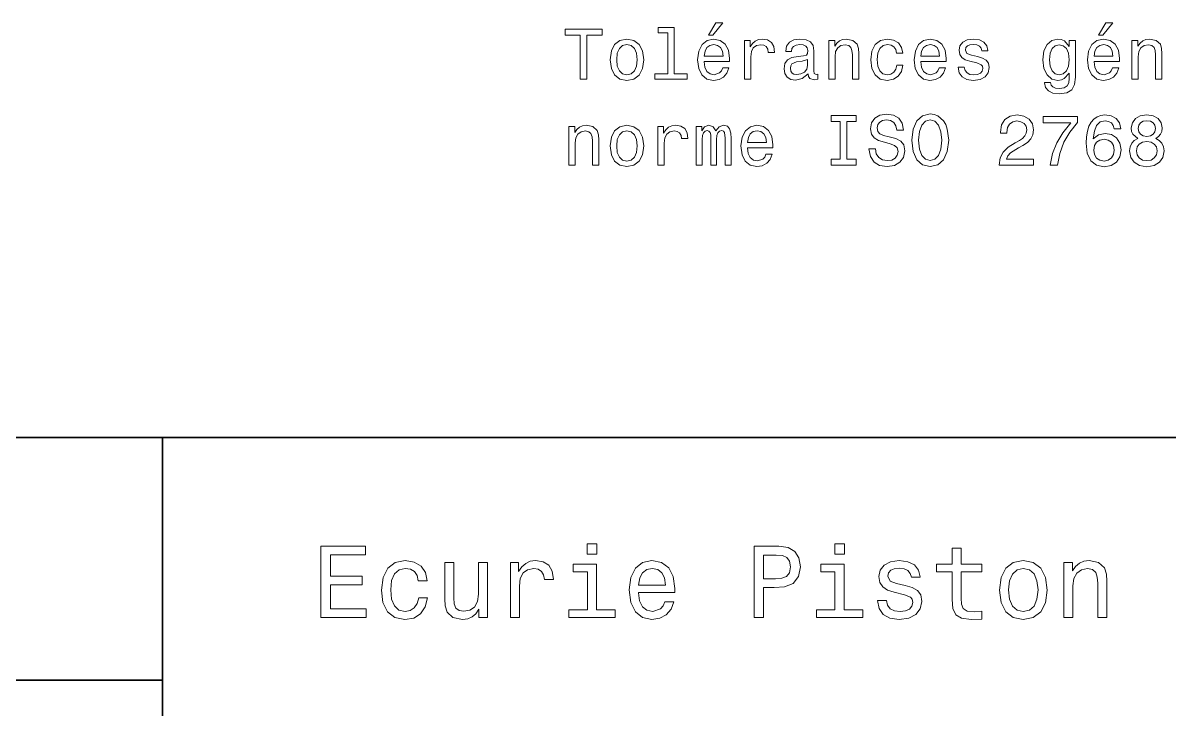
# Model space of a CAD drawing. Extents: x 0 to 297, y 0 to 210.
# Drawn here: x 152.2 to 232.5, y 51 to 99.1 of the extents above; entities that cross this region are included whole.
import ezdxf

# ---------------------------------------------------------------- set-up
doc = ezdxf.new("R2010")
doc.units = 0

msp = doc.modelspace()

# ---------------------------------------------------------------- linework, layer by layer
at = {"color": 7, "lineweight": 35}
for p, q in [((97, 70), (287, 70)), ((162, 10), (162, 70)), ((97, 53), (162, 53))]:
    msp.add_line(p, q, dxfattribs=at)
at = {"color": 7, "lineweight": 13}
for points in [[(200.278091, 98.219742), (200.575653, 98.219742), (201.276657, 99.077087), (200.782425, 99.077087)], [(227.602295, 98.219742), (227.899857, 98.219742), (228.600861, 99.077087), (228.106628, 99.077087)], [(191.286026, 95.143372), (191.75, 95.143372), (191.75, 98.219742), (192.809082, 98.219742), (192.809082, 98.643372), (190.221909, 98.643372), (190.221909, 98.219742), (191.286026, 98.219742)], [(197.42868, 98.391212), (197.42868, 95.516571), (196.515854, 95.516571), (196.515854, 95.143372), (198.780258, 95.143372), (198.780258, 95.516571), (197.872482, 95.516571), (197.872482, 98.764412), (196.732712, 98.764412), (196.732712, 98.391212)], [(193.378967, 96.494957), (193.459656, 95.879684), (193.69165, 95.425789), (194.059799, 95.143372), (194.554031, 95.047554), (195.043228, 95.143372), (195.411377, 95.420746), (195.643372, 95.874641), (195.729111, 96.494957), (195.643372, 97.110229), (195.411377, 97.56916), (195.043228, 97.846542), (194.554031, 97.947403), (194.059799, 97.846542), (193.69165, 97.564117), (193.459656, 97.110229)], [(193.832855, 96.5), (193.878235, 96.953888), (194.019455, 97.2817), (194.246399, 97.483429), (194.554031, 97.554031), (194.856628, 97.483429), (195.083572, 97.286743), (195.224777, 96.953888), (195.275223, 96.5), (195.224777, 96.041069), (195.083572, 95.708214), (194.856628, 95.506485), (194.554031, 95.440926), (194.246399, 95.506485), (194.019455, 95.708214), (193.878235, 96.041069)], [(199.970459, 96.368874), (201.745682, 96.368874), (201.750717, 96.575645), (201.670029, 97.155617), (201.44812, 97.58934), (201.095108, 97.851585), (200.626083, 97.947403), (200.167145, 97.846542), (199.814117, 97.564117), (199.587173, 97.105186), (199.506485, 96.5), (199.582138, 95.879684), (199.809082, 95.425789), (200.157059, 95.143372), (200.610947, 95.047554), (201.004318, 95.113113), (201.327087, 95.284584), (201.564117, 95.556915), (201.700287, 95.920029), (201.261536, 95.920029), (201.170746, 95.7183), (201.039627, 95.567001), (200.666428, 95.445969), (200.378967, 95.501442), (200.162109, 95.677956), (200.020889, 95.965416), (199.970459, 96.353745)], [(199.970459, 96.742073), (200.02594, 97.090057), (200.162109, 97.34726), (200.368881, 97.503601), (200.641205, 97.559074), (200.908508, 97.503601), (201.11528, 97.34726), (201.241348, 97.090057), (201.286743, 96.742073)], [(202.784576, 95.143372), (203.228394, 95.143372), (203.228394, 96.691643), (203.273773, 97.064842), (203.409943, 97.33213), (203.631851, 97.493515), (203.929398, 97.548988), (204.151291, 97.513687), (204.317719, 97.412827), (204.418594, 97.241356), (204.453888, 97.009369), (204.90274, 97.009369), (204.842224, 97.41787), (204.675797, 97.710373), (204.398422, 97.886887), (204.020172, 97.947403), (203.76297, 97.907059), (203.541061, 97.806198), (203.344376, 97.634727), (203.188034, 97.40274), (203.188034, 97.851585), (202.784576, 97.851585)], [(207.26297, 95.496399), (207.26297, 95.48127), (207.288177, 95.309799), (207.363831, 95.188759), (207.681549, 95.092941), (207.92868, 95.133286), (207.92868, 95.476227), (207.822769, 95.461098), (207.681549, 95.526657), (207.656342, 95.728386), (207.656342, 97.130402), (207.595825, 97.488472), (207.419312, 97.740631), (207.111664, 97.89193), (206.677948, 97.947403), (206.254318, 97.886887), (205.94165, 97.715416), (205.744965, 97.448128), (205.679398, 97.0951), (205.679398, 97.064842), (206.077805, 97.064842), (206.113113, 97.276657), (206.22406, 97.427956), (206.405624, 97.51873), (206.662827, 97.554031), (206.909943, 97.528816), (207.086456, 97.453171), (207.192368, 97.322044), (207.227661, 97.140488), (207.207489, 96.928673), (207.126801, 96.822769), (206.925079, 96.772331), (206.546829, 96.731987), (206.113113, 96.641212), (205.805481, 96.479828), (205.623917, 96.227669), (205.568451, 95.854469), (205.618881, 95.521614), (205.775223, 95.274498), (206.027374, 95.118156), (206.375366, 95.062683), (206.844376, 95.168587)], [(208.690201, 95.143372), (209.134003, 95.143372), (209.134003, 96.706772), (209.179398, 97.064842), (209.325653, 97.327087), (209.552597, 97.488472), (209.855194, 97.548988), (210.09726, 97.498558), (210.248566, 97.362389), (210.324203, 97.135445), (210.349426, 96.832855), (210.349426, 95.143372), (210.793228, 95.143372), (210.793228, 96.92363), (210.773056, 97.2817), (210.682281, 97.579254), (210.384735, 97.851585), (209.920746, 97.947403), (209.663544, 97.912102), (209.446686, 97.816284), (209.260086, 97.6549), (209.113831, 97.438042), (209.113831, 97.851585), (208.690201, 97.851585)], [(213.451004, 96.953888), (213.889771, 96.953888), (213.798996, 97.357346), (213.582138, 97.675072), (213.244232, 97.871758), (212.805481, 97.947403), (212.32132, 97.846542), (211.953171, 97.564117), (211.721191, 97.105186), (211.640488, 96.489914), (211.716141, 95.879684), (211.943085, 95.425789), (212.301147, 95.143372), (212.790344, 95.047554), (213.22406, 95.123199), (213.561966, 95.335014), (213.793945, 95.66787), (213.894806, 96.111671), (213.471191, 96.111671), (213.395538, 95.829254), (213.254318, 95.617432), (213.052597, 95.486313), (212.805481, 95.445969), (212.497833, 95.511528), (212.27594, 95.713257), (212.139771, 96.041069), (212.094376, 96.505043), (212.139771, 96.958931), (212.280975, 97.286743), (212.507935, 97.488472), (212.805481, 97.559074), (213.067719, 97.513687), (213.264404, 97.397697), (213.395538, 97.206055)], [(215.150574, 96.368874), (216.925797, 96.368874), (216.930832, 96.575645), (216.850143, 97.155617), (216.628235, 97.58934), (216.275223, 97.851585), (215.806198, 97.947403), (215.34726, 97.846542), (214.994232, 97.564117), (214.767288, 97.105186), (214.6866, 96.5), (214.762253, 95.879684), (214.989197, 95.425789), (215.337173, 95.143372), (215.791061, 95.047554), (216.184433, 95.113113), (216.507202, 95.284584), (216.744232, 95.556915), (216.880402, 95.920029), (216.44165, 95.920029), (216.350861, 95.7183), (216.219742, 95.567001), (215.846542, 95.445969), (215.559082, 95.501442), (215.342224, 95.677956), (215.201004, 95.965416), (215.150574, 96.353745)], [(215.150574, 96.742073), (215.206055, 97.090057), (215.342224, 97.34726), (215.548996, 97.503601), (215.82132, 97.559074), (216.088623, 97.503601), (216.295395, 97.34726), (216.421478, 97.090057), (216.466858, 96.742073)], [(219.124634, 96.721901), (218.695969, 96.822769), (218.378235, 96.938759), (218.272339, 97.175789), (218.302597, 97.342216), (218.408508, 97.463257), (218.579971, 97.538902), (218.827087, 97.56916), (219.064117, 97.538902), (219.250717, 97.448128), (219.371765, 97.311958), (219.422195, 97.130402), (219.855911, 97.130402), (219.855911, 97.140488), (219.780258, 97.4683), (219.573486, 97.725502), (219.250717, 97.886887), (218.827087, 97.947403), (218.398407, 97.886887), (218.085739, 97.720459), (217.889053, 97.473343), (217.828522, 97.16066), (217.873917, 96.85807), (218.015137, 96.646255), (218.247116, 96.494957), (218.585022, 96.389046), (219.079254, 96.268013), (219.381836, 96.14193), (219.46254, 96.041069), (219.492798, 95.889771), (219.447403, 95.703171), (219.32637, 95.561958), (219.129684, 95.471184), (218.867432, 95.440926), (218.590057, 95.471184), (218.388336, 95.577087), (218.252167, 95.748558), (218.196686, 95.985588), (217.768005, 95.985588), (217.838623, 95.58213), (218.045395, 95.289627), (218.373199, 95.113113), (218.827087, 95.047554), (219.301147, 95.113113), (219.649139, 95.289627), (219.860947, 95.572044), (219.9366, 95.940201), (219.881119, 96.257927), (219.724777, 96.474785), (219.467575, 96.615997)], [(225.978394, 95.264412), (225.978394, 97.851585), (225.554749, 97.851585), (225.554749, 97.412827), (225.206772, 97.811241), (224.994949, 97.912102), (224.757919, 97.947403), (224.329254, 97.846542), (223.996399, 97.564117), (223.779541, 97.110229), (223.703888, 96.5), (223.779541, 95.884727), (223.996399, 95.430832), (224.329254, 95.143372), (224.757919, 95.047554), (225, 95.082855), (225.201721, 95.17363), (225.554749, 95.556915), (225.554749, 95.17363), (225.514404, 94.87104), (225.403458, 94.654175), (225.191635, 94.528099), (224.873917, 94.482712), (224.596542, 94.51297), (224.399857, 94.588615), (224.283859, 94.719742), (224.248566, 94.896255), (223.819885, 94.896255), (223.819885, 94.876083), (223.885437, 94.553314), (224.087173, 94.311241), (224.409943, 94.1549), (224.848694, 94.099426), (225.373199, 94.175072), (225.721176, 94.386887), (225.917862, 94.755043)], [(224.162827, 96.5), (224.208206, 96.948845), (224.344376, 97.2817), (224.556198, 97.478386), (224.838623, 97.548988), (225.136169, 97.478386), (225.358063, 97.2817), (225.494232, 96.948845), (225.544662, 96.5), (225.494232, 96.041069), (225.358063, 95.713257), (225.136169, 95.511528), (224.838623, 95.445969), (224.556198, 95.511528), (224.344376, 95.713257), (224.208206, 96.046112)], [(227.294662, 96.368874), (229.069885, 96.368874), (229.074921, 96.575645), (228.994232, 97.155617), (228.772339, 97.58934), (228.419312, 97.851585), (227.950287, 97.947403), (227.491348, 97.846542), (227.138321, 97.564117), (226.911377, 97.105186), (226.830688, 96.5), (226.906342, 95.879684), (227.133286, 95.425789), (227.481262, 95.143372), (227.93515, 95.047554), (228.328522, 95.113113), (228.651291, 95.284584), (228.888321, 95.556915), (229.02449, 95.920029), (228.585724, 95.920029), (228.494949, 95.7183), (228.363831, 95.567001), (227.990631, 95.445969), (227.703171, 95.501442), (227.486313, 95.677956), (227.345093, 95.965416), (227.294662, 96.353745)], [(227.294662, 96.742073), (227.350143, 97.090057), (227.486313, 97.34726), (227.693085, 97.503601), (227.965424, 97.559074), (228.232712, 97.503601), (228.439484, 97.34726), (228.565552, 97.090057), (228.610947, 96.742073)], [(229.942352, 95.143372), (230.386169, 95.143372), (230.386169, 96.706772), (230.431549, 97.064842), (230.577805, 97.327087), (230.804749, 97.488472), (231.107346, 97.548988), (231.349426, 97.498558), (231.500717, 97.362389), (231.57637, 97.135445), (231.601578, 96.832855), (231.601578, 95.143372), (232.04538, 95.143372), (232.04538, 96.92363), (232.025208, 97.2817), (231.934433, 97.579254), (231.636887, 97.851585), (231.172913, 97.947403), (230.91571, 97.912102), (230.698853, 97.816284), (230.512238, 97.6549), (230.365997, 97.438042), (230.365997, 97.851585), (229.942352, 97.851585)], [(207.21254, 96.091499), (207.152023, 95.829254), (206.990631, 95.627518), (206.748566, 95.496399), (206.451004, 95.451012), (206.259369, 95.476227), (206.123199, 95.556915), (206.03746, 95.698128), (206.012253, 95.894814), (206.032425, 96.071327), (206.113113, 96.197403), (206.435883, 96.338615), (206.844376, 96.399132), (207.21254, 96.520172)], [(209.502167, 89.520172), (208.856628, 89.520172), (208.856628, 89.096542), (210.611664, 89.096542), (210.611664, 89.520172), (209.966141, 89.520172), (209.966141, 92.172913), (210.611664, 92.172913), (210.611664, 92.596542), (208.856628, 92.596542), (208.856628, 92.172913), (209.502167, 92.172913)], [(211.973343, 90.251442), (211.514404, 90.251442), (211.61528, 89.716858), (211.867432, 89.323486), (212.255768, 89.086456), (212.780258, 89.000725), (213.299713, 89.081413), (213.688049, 89.303314), (213.935165, 89.651299), (214.02594, 90.110229), (213.950287, 90.523773), (213.73848, 90.791069), (213.395538, 90.967583), (212.9366, 91.098701), (212.543228, 91.194527), (212.286026, 91.305473), (212.139771, 91.466858), (212.094376, 91.719025), (212.139771, 91.945969), (212.270889, 92.117439), (212.472626, 92.233429), (212.75, 92.273773), (213.032425, 92.223343), (213.254318, 92.087173), (213.400574, 91.860229), (213.471191, 91.552597), (213.930115, 91.552597), (213.930115, 91.562683), (213.849426, 92.036743), (213.612396, 92.389771), (213.239197, 92.611671), (212.734879, 92.687317), (212.280975, 92.611671), (211.927948, 92.399857), (211.701004, 92.072044), (211.620316, 91.648415), (211.685883, 91.270172), (211.877518, 91.01297), (212.180115, 90.841499), (212.593658, 90.710373), (213.002167, 90.594383), (213.309799, 90.483429), (213.496399, 90.322044), (213.561966, 90.059799), (213.501434, 89.792511), (213.345108, 89.590782), (213.108063, 89.464699), (212.80043, 89.424355), (212.457489, 89.479828), (212.195251, 89.641212), (212.028824, 89.903458)], [(214.510086, 90.846542), (214.600861, 90.059799), (214.863113, 89.479828), (215.271606, 89.121758), (215.806198, 89.000725), (216.335739, 89.121758), (216.749283, 89.479828), (217.006485, 90.059799), (217.10231, 90.846542), (217.006485, 91.628242), (216.895538, 91.945969), (216.749283, 92.208214), (216.335739, 92.566284), (216.083572, 92.657059), (215.806198, 92.692368), (215.266571, 92.566284), (214.858063, 92.213257), (214.600861, 91.633286)], [(220.64769, 89.096542), (223.053314, 89.096542), (223.053314, 89.530258), (221.152008, 89.530258), (221.257919, 89.767288), (221.439484, 89.963974), (221.999283, 90.322044), (222.296829, 90.473343), (222.629684, 90.690201), (222.866714, 90.942368), (223.002884, 91.239914), (223.053314, 91.577812), (222.967575, 92.001442), (222.730545, 92.334297), (222.367432, 92.546112), (221.898407, 92.621758), (221.414261, 92.536026), (221.046112, 92.298988), (220.809082, 91.920753), (220.728394, 91.421471), (220.728394, 91.350868), (221.187317, 91.350868), (221.187317, 91.391212), (221.232712, 91.734154), (221.368881, 91.986313), (221.585739, 92.147697), (221.873199, 92.203171), (222.16571, 92.15274), (222.382568, 92.026657), (222.523773, 91.829971), (222.574203, 91.582855), (222.53891, 91.350868), (222.443085, 91.154182), (222.281708, 90.982712), (222.059799, 90.831413), (221.762253, 90.670029), (221.268005, 90.357346), (220.920029, 90.024498), (220.713257, 89.62104), (220.64769, 89.111671)], [(224.213257, 89.096542), (224.722626, 89.096542), (224.889038, 89.928673), (225.181549, 90.70533), (225.595093, 91.426514), (226.13472, 92.102303), (226.13472, 92.520897), (223.734146, 92.520897), (223.734146, 92.061958), (225.650574, 92.061958), (225.095825, 91.381126), (224.677231, 90.670029), (224.38472, 89.913544)], [(229.16066, 91.653458), (229.064835, 92.061958), (228.842941, 92.364555), (228.5, 92.556198), (228.056198, 92.621758), (227.758636, 92.586456), (227.501434, 92.490631), (227.27449, 92.334297), (227.082855, 92.112396), (226.931549, 91.835014), (226.820602, 91.497116), (226.75, 91.098701), (226.729828, 90.649857), (226.810516, 89.933716), (227.057632, 89.414268), (227.456055, 89.101585), (228.000717, 88.995674), (228.489914, 89.086456), (228.863113, 89.323486), (229.105179, 89.696686), (229.190918, 90.170753), (229.105179, 90.649857), (228.873199, 91.018013), (228.515121, 91.25), (228.07132, 91.330688), (227.592224, 91.229828), (227.234146, 90.942368), (227.309799, 91.497116), (227.471176, 91.895531), (227.718292, 92.132568), (228.061234, 92.213257), (228.3134, 92.172913), (228.505035, 92.067001), (228.631119, 91.890488), (228.696686, 91.653458)], [(230.360947, 90.982712), (230.103745, 90.841499), (229.927231, 90.644814), (229.816284, 90.397697), (229.780975, 90.100143), (229.861664, 89.651299), (230.093658, 89.303314), (230.471893, 89.081413), (230.986313, 88.995674), (231.495667, 89.081413), (231.873917, 89.303314), (232.105896, 89.651299), (232.191635, 90.100143), (232.151291, 90.397697), (232.04538, 90.644814), (231.863831, 90.841499), (231.611664, 90.982712), (231.8134, 91.103745), (231.954605, 91.270172), (232.040344, 91.471901), (232.070602, 91.719025), (231.989914, 92.077087), (231.778091, 92.364555), (231.43515, 92.551155), (230.986313, 92.621758), (230.53241, 92.551155), (230.189484, 92.364555), (229.972626, 92.077087), (229.896973, 91.719025), (229.92218, 91.471901), (230.007919, 91.270172)], [(190.47406, 89.096542), (190.917862, 89.096542), (190.917862, 90.659943), (190.963257, 91.018013), (191.109512, 91.280258), (191.336456, 91.441643), (191.639053, 91.502159), (191.881119, 91.451729), (192.032425, 91.315559), (192.108063, 91.088615), (192.133286, 90.786026), (192.133286, 89.096542), (192.577087, 89.096542), (192.577087, 90.876801), (192.556915, 91.234871), (192.466141, 91.532425), (192.168594, 91.804756), (191.704605, 91.900574), (191.447403, 91.865273), (191.230545, 91.769455), (191.043945, 91.60807), (190.89769, 91.391212), (190.89769, 91.804756), (190.47406, 91.804756)], [(193.378967, 90.448128), (193.459656, 89.832855), (193.69165, 89.37896), (194.059799, 89.096542), (194.554031, 89.000725), (195.043228, 89.096542), (195.411377, 89.373917), (195.643372, 89.827812), (195.729111, 90.448128), (195.643372, 91.0634), (195.411377, 91.522331), (195.043228, 91.799713), (194.554031, 91.900574), (194.059799, 91.799713), (193.69165, 91.517288), (193.459656, 91.0634)], [(196.71254, 89.096542), (197.156342, 89.096542), (197.156342, 90.644814), (197.201736, 91.018013), (197.337891, 91.285301), (197.559799, 91.446686), (197.857346, 91.502159), (198.079254, 91.466858), (198.245682, 91.365997), (198.346542, 91.194527), (198.381851, 90.96254), (198.830688, 90.96254), (198.770172, 91.37104), (198.603745, 91.663544), (198.32637, 91.840057), (197.94812, 91.900574), (197.690918, 91.860229), (197.469025, 91.759369), (197.272339, 91.587898), (197.115997, 91.355911), (197.115997, 91.804756), (196.71254, 91.804756)], [(199.405624, 89.096542), (199.814117, 89.096542), (199.814117, 90.907059), (199.83934, 91.179398), (199.914978, 91.376083), (200.030975, 91.492073), (200.182281, 91.537468), (200.303314, 91.497116), (200.384003, 91.396255), (200.424347, 91.224785), (200.439484, 90.997841), (200.439484, 89.096542), (200.822769, 89.096542), (200.822769, 90.907059), (200.847977, 91.174355), (200.92363, 91.37104), (201.044662, 91.492073), (201.195969, 91.537468), (201.317001, 91.497116), (201.39769, 91.396255), (201.44812, 90.997841), (201.44812, 89.096542), (201.856628, 89.096542), (201.856628, 90.967583), (201.831406, 91.355911), (201.750717, 91.653458), (201.58934, 91.835014), (201.327087, 91.900574), (201.019455, 91.799713), (200.782425, 91.507202), (200.595825, 91.79467), (200.283142, 91.900574), (199.995682, 91.799713), (199.798996, 91.517288), (199.798996, 91.804756), (199.405624, 91.804756)], [(203.006485, 90.322044), (204.781708, 90.322044), (204.786743, 90.528816), (204.706055, 91.108788), (204.484146, 91.542511), (204.131119, 91.804756), (203.662109, 91.900574), (203.203171, 91.799713), (202.850143, 91.517288), (202.623199, 91.058357), (202.542511, 90.453171), (202.618164, 89.832855), (202.845108, 89.37896), (203.193085, 89.096542), (203.646973, 89.000725), (204.040344, 89.066284), (204.363113, 89.237755), (204.600143, 89.510086), (204.736313, 89.873199), (204.297546, 89.873199), (204.206772, 89.671471), (204.075653, 89.520172), (203.702454, 89.399139), (203.414978, 89.454613), (203.19812, 89.631126), (203.056915, 89.918587), (203.006485, 90.306915)], [(214.994232, 90.846542), (215.049713, 91.456772), (215.216141, 91.905617), (215.473343, 92.177956), (215.806198, 92.273773), (216.134003, 92.177956), (216.391205, 91.900574), (216.557632, 91.451729), (216.618164, 90.846542), (216.557632, 90.236313), (216.391205, 89.787468), (216.134003, 89.515129), (215.806198, 89.424355), (215.473343, 89.515129), (215.216141, 89.787468), (215.049713, 90.23127)], [(230.376068, 91.678673), (230.416428, 91.900574), (230.53746, 92.072044), (230.729095, 92.177956), (230.986313, 92.2183), (231.238464, 92.177956), (231.430115, 92.072044), (231.551147, 91.900574), (231.596542, 91.678673), (231.551147, 91.451729), (231.430115, 91.275215), (231.238464, 91.159225), (230.986313, 91.123917), (230.729095, 91.164268), (230.53746, 91.275215), (230.416428, 91.451729)], [(193.832855, 90.453171), (193.878235, 90.907059), (194.019455, 91.234871), (194.246399, 91.4366), (194.554031, 91.507202), (194.856628, 91.4366), (195.083572, 91.239914), (195.224777, 90.907059), (195.275223, 90.453171), (195.224777, 89.99424), (195.083572, 89.661385), (194.856628, 89.459656), (194.554031, 89.394096), (194.246399, 89.459656), (194.019455, 89.661385), (193.878235, 89.99424)], [(203.006485, 90.695244), (203.061966, 91.043228), (203.19812, 91.30043), (203.404907, 91.456772), (203.677231, 91.512245), (203.944519, 91.456772), (204.151291, 91.30043), (204.277374, 91.043228), (204.322769, 90.695244)], [(228.701721, 90.16571), (228.646255, 89.847984), (228.505035, 89.605911), (228.278091, 89.444527), (227.995667, 89.394096), (227.69812, 89.444527), (227.471176, 89.600868), (227.324921, 89.842941), (227.279541, 90.16066), (227.329971, 90.473343), (227.471176, 90.710373), (227.703171, 90.861671), (228.015839, 90.917145), (228.288177, 90.861671), (228.505035, 90.715416), (228.646255, 90.478386)], [(230.265121, 90.110229), (230.310516, 90.377525), (230.456772, 90.579254), (230.683716, 90.710373), (230.986313, 90.755768), (231.283859, 90.710373), (231.510803, 90.579254), (231.657059, 90.377525), (231.707489, 90.110229), (231.657059, 89.822769), (231.510803, 89.605911), (231.283859, 89.464699), (230.986313, 89.419312), (230.683716, 89.464699), (230.456772, 89.605911), (230.310516, 89.822769)], [(173.109512, 57.381123), (176.279541, 57.381123), (176.279541, 57.986309), (173.772339, 57.986309), (173.772339, 59.679394), (176.005768, 59.679394), (176.005768, 60.277374), (173.772339, 60.277374), (173.772339, 61.775936), (176.221893, 61.775936), (176.221893, 62.381123), (173.109512, 62.381123)], [(192.439484, 62.554031), (191.769455, 62.554031), (191.769455, 61.833572), (192.439484, 61.833572)], [(203.462524, 57.381123), (204.125351, 57.381123), (204.125351, 59.492073), (204.860229, 59.492073), (205.602295, 59.528095), (206.193085, 59.780258), (206.574921, 60.270172), (206.704605, 60.940201), (206.603745, 61.559795), (206.315552, 62.013687), (205.840057, 62.287464), (205.191635, 62.381123), (203.462524, 62.381123)], [(209.788177, 62.554031), (209.118149, 62.554031), (209.118149, 61.833572), (209.788177, 61.833572)], [(217.353027, 60.579971), (217.353027, 58.64193), (217.396255, 58.015129), (217.597992, 57.582851), (218.001434, 57.330688), (218.685883, 57.244236), (219.43515, 57.280258), (219.43515, 57.827808), (218.887604, 57.78458), (218.390488, 57.842216), (218.123917, 58.022331), (218.008652, 58.324928), (217.98703, 58.75), (217.98703, 60.579971), (219.43515, 60.579971), (219.43515, 61.120316), (217.98703, 61.120316), (217.98703, 62.251438), (217.353027, 62.251438), (217.353027, 61.120316), (216.257935, 61.120316), (216.257935, 60.579971)], [(179.932281, 59.967579), (180.559082, 59.967579), (180.429398, 60.543945), (180.119598, 60.997837), (179.636887, 61.278816), (179.010086, 61.386887), (178.318436, 61.242794), (177.792511, 60.839336), (177.46109, 60.183716), (177.345825, 59.304752), (177.453888, 58.432995), (177.778091, 57.78458), (178.289627, 57.381123), (178.988464, 57.244236), (179.608063, 57.352303), (180.090775, 57.6549), (180.42218, 58.130402), (180.566284, 58.764408), (179.96109, 58.764408), (179.853027, 58.36095), (179.651291, 58.058357), (179.363113, 57.871037), (179.010086, 57.8134), (178.570602, 57.907059), (178.253601, 58.195244), (178.059082, 58.663544), (177.994232, 59.326366), (178.059082, 59.974781), (178.260803, 60.443081), (178.585007, 60.731266), (179.010086, 60.83213), (179.38472, 60.767288), (179.66571, 60.601585), (179.853027, 60.327808)], [(184.788177, 61.25), (184.154175, 61.25), (184.154175, 59.016571), (184.082123, 58.497837), (183.873199, 58.123196), (183.548996, 57.892651), (183.123917, 57.820602), (182.785294, 57.878242), (182.569168, 58.051151), (182.446686, 58.346542), (182.417862, 58.764408), (182.417862, 61.25), (181.783859, 61.25), (181.783859, 58.706772), (181.805481, 58.195244), (181.942368, 57.770172), (182.360229, 57.381123), (183.030258, 57.244236), (183.390488, 57.294666), (183.700287, 57.424351), (183.966858, 57.647694), (184.182999, 57.971901), (184.182999, 57.381123), (184.788177, 57.381123)], [(186.380402, 57.381123), (187.014404, 57.381123), (187.014404, 59.592937), (187.079254, 60.12608), (187.273773, 60.507923), (187.590775, 60.738472), (188.015854, 60.817722), (188.332855, 60.767288), (188.570602, 60.623199), (188.714691, 60.378242), (188.765121, 60.046829), (189.406342, 60.046829), (189.319885, 60.630402), (189.082123, 61.048271), (188.685883, 61.30043), (188.145538, 61.386887), (187.778091, 61.32925), (187.46109, 61.185158), (187.180115, 60.940201), (186.956772, 60.608788), (186.956772, 61.25), (186.380402, 61.25)], [(192.417862, 57.914265), (192.417862, 61.120316), (190.789627, 61.120316), (190.789627, 60.579971), (191.783859, 60.579971), (191.783859, 57.914265), (190.48703, 57.914265), (190.48703, 57.381123), (193.729111, 57.381123), (193.729111, 57.914265)], [(195.37175, 59.131844), (197.907776, 59.131844), (197.914978, 59.427231), (197.799713, 60.255764), (197.482712, 60.875359), (196.978378, 61.25), (196.30835, 61.386887), (195.65274, 61.242794), (195.148407, 60.839336), (194.824203, 60.183716), (194.708923, 59.319164), (194.817001, 58.432995), (195.141205, 57.78458), (195.638321, 57.381123), (196.286743, 57.244236), (196.848694, 57.337894), (197.309799, 57.582851), (197.648407, 57.971901), (197.842941, 58.490631), (197.216141, 58.490631), (197.086456, 58.20245), (196.899139, 57.986309), (196.365997, 57.8134), (195.955322, 57.892651), (195.645538, 58.14481), (195.443802, 58.555473), (195.37175, 59.110229)], [(205.01152, 61.76873), (205.443802, 61.725502), (205.760803, 61.588615), (205.94812, 61.336452), (206.01297, 60.940201), (205.940918, 60.522331), (205.746399, 60.270172), (205.414978, 60.140488), (204.96109, 60.104465), (204.125351, 60.104465), (204.125351, 61.76873)], [(209.766571, 57.914265), (209.766571, 61.120316), (208.138321, 61.120316), (208.138321, 60.579971), (209.132568, 60.579971), (209.132568, 57.914265), (207.835724, 57.914265), (207.835724, 57.381123), (211.077805, 57.381123), (211.077805, 57.914265)], [(214.060516, 59.636166), (213.44812, 59.780258), (212.994232, 59.945965), (212.842941, 60.28458), (212.886169, 60.522331), (213.03746, 60.695244), (213.282425, 60.803314), (213.635437, 60.846542), (213.97406, 60.803314), (214.240631, 60.67363), (214.413544, 60.479107), (214.485596, 60.219738), (215.105194, 60.219738), (215.105194, 60.23415), (214.997116, 60.70245), (214.701721, 61.069885), (214.240631, 61.30043), (213.635437, 61.386887), (213.023056, 61.30043), (212.57637, 61.062679), (212.29538, 60.709652), (212.208939, 60.262966), (212.273773, 59.830688), (212.475494, 59.528095), (212.806915, 59.311958), (213.289627, 59.16066), (213.995682, 58.987751), (214.427948, 58.807636), (214.543228, 58.663544), (214.586456, 58.447407), (214.521606, 58.180836), (214.348694, 57.979107), (214.067719, 57.849422), (213.693085, 57.806194), (213.296829, 57.849422), (213.008636, 58.000721), (212.814117, 58.245674), (212.734863, 58.584293), (212.122482, 58.584293), (212.223343, 58.007923), (212.518738, 57.590057), (212.98703, 57.337894), (213.635437, 57.244236), (214.312683, 57.337894), (214.809799, 57.590057), (215.112396, 57.993515), (215.220459, 58.519451), (215.141205, 58.973343), (214.917862, 59.283138), (214.55043, 59.484871)], [(220.65274, 59.311958), (220.768005, 58.432995), (221.099426, 57.78458), (221.625366, 57.381123), (222.331421, 57.244236), (223.030258, 57.381123), (223.556198, 57.777374), (223.887604, 58.425793), (224.010086, 59.311958), (223.887604, 60.190922), (223.556198, 60.846542), (223.030258, 61.242794), (222.331421, 61.386887), (221.625366, 61.242794), (221.099426, 60.839336), (220.768005, 60.190922)], [(225.177246, 57.381123), (225.811249, 57.381123), (225.811249, 59.614552), (225.876083, 60.12608), (226.085022, 60.500717), (226.409225, 60.731266), (226.841507, 60.817722), (227.187317, 60.745674), (227.403458, 60.551151), (227.511536, 60.226944), (227.547546, 59.794666), (227.547546, 57.381123), (228.181564, 57.381123), (228.181564, 59.924351), (228.15274, 60.435879), (228.023056, 60.86095), (227.597992, 61.25), (226.935165, 61.386887), (226.567719, 61.336452), (226.257935, 61.199566), (225.991364, 60.969017), (225.782425, 60.659222), (225.782425, 61.25), (225.177246, 61.25)], [(195.37175, 59.664986), (195.451004, 60.162102), (195.645538, 60.529537), (195.940918, 60.75288), (196.329971, 60.83213), (196.711807, 60.75288), (197.007202, 60.529537), (197.187317, 60.162102), (197.252167, 59.664986)], [(221.301147, 59.319164), (221.365997, 59.967579), (221.567719, 60.435879), (221.891937, 60.72406), (222.331421, 60.824928), (222.763687, 60.72406), (223.087891, 60.443081), (223.289627, 59.967579), (223.361679, 59.319164), (223.289627, 58.663544), (223.087891, 58.188038), (222.763687, 57.899853), (222.331421, 57.806194), (221.891937, 57.899853), (221.567719, 58.188038), (221.365997, 58.663544)]]:
    msp.add_lwpolyline(points, close=True, dxfattribs=at)

doc.saveas('drawing.dxf')
